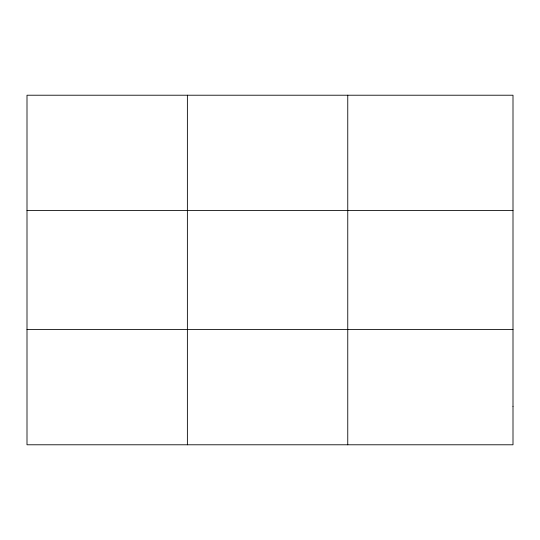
<?xml version="1.0" encoding="UTF-8"?>
<svg xmlns="http://www.w3.org/2000/svg" width="540" height="540" viewBox="0 0 540 540"><rect width="100%" height="100%" fill="white"/><g stroke="black" fill="none" stroke-linecap="round" stroke-linejoin="round"><path stroke-width="0.81" d="M187.38 95.216L187.38 444.785M347.76 95.216L347.76 444.785M27 210.573L513 210.573M27 329.427L513 329.427M513 406.33L513 444.785L27 444.785L27 95.216L513 95.216L513 406.33"/></g></svg>
